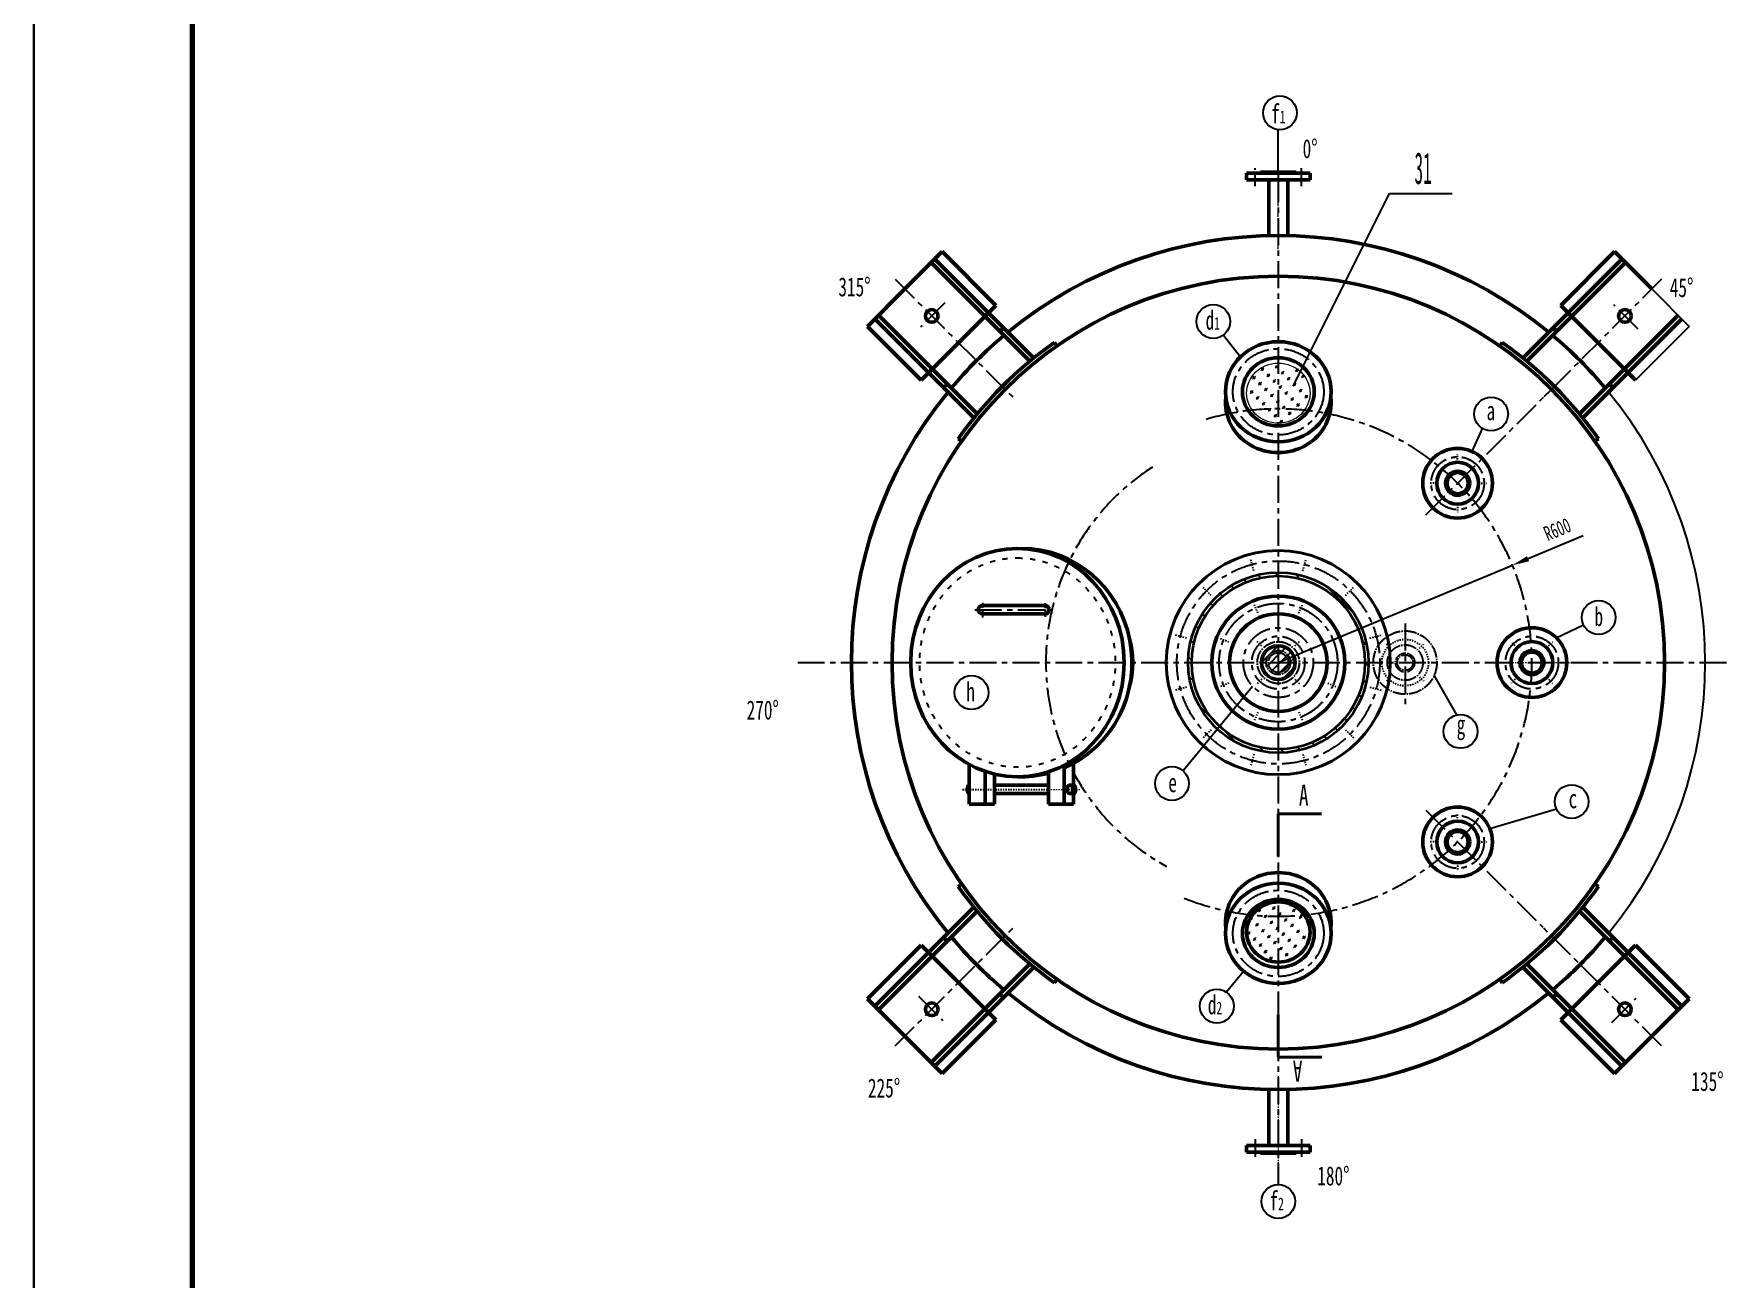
# Model space of a CAD drawing. Header units: millimetres. Extents: x -11803 to 14115, y -852 to 12275.
# Drawn here: x 5205 to 9212, y 2544 to 5487 of the extents above; entities that cross this region are included whole.
import ezdxf

# ---------------------------------------------------------------- set-up
doc = ezdxf.new("R2010")
doc.units = ezdxf.units.MM
for name, pattern in [('ACAD_ISO02W100', [15, 12, -3]), ('ACAD_ISO03W100', [30, 12, -18]), ('CENTER', [50.8, 31.75, -6.35, 6.35, -6.35]), ('CENTERX2', [101.6, 63.5, -12.7, 12.7, -12.7]), ('EB_DASH', [6, 3, -3]), ('EB_DASHDOT', [39, 30, -3, 3, -3])]:
    doc.linetypes.add(name, pattern=pattern)
doc.layers.get('Defpoints').update_dxf_attribs({"lineweight": 0})
for name, color, linetype, lineweight in [('CAXA0', 7, 'Continuous', 70), ('中心线', 1, 'CENTERX2', 25), ('粗实线', 7, 'Continuous', 50), ('粗线', 7, 'Continuous', 40), ('边框线', 2, 'Continuous', 90)]:
    doc.layers.add(name, color=color, linetype=linetype, lineweight=lineweight)
doc.layers.add('细实线', color=125, linetype='Continuous')
doc.layers.add('虚线', color=4, linetype='ACAD_ISO03W100')
doc.styles.add('标准', font='SimSun.ttf', dxfattribs={"width": 0.667})
doc.styles.add('样式 7', font='SimSun.ttf', dxfattribs={"width": 0.4})
doc.dimstyles.new('标准', dxfattribs={"dimscale": 10, "dimtxt": 3.5, "dimasz": 4, "dimexe": 2, "dimexo": 0, "dimgap": 2, "dimtad": 1, "dimdec": 1, "dimdsep": 46, "dimtxsty": '标准', "dimcen": 0, "dimdle": 2, "dimazin": 2, "dimtfac": 1, "dimtdec": 1, "dimtmove": 0, "dimatfit": 3, "dimfxl": 0, "dimtolj": 1, "dimtzin": 0, "dimarcsym": 0})

# ---------------------------------------------------------------- blocks, each defined once
blk = doc.blocks.new('CAXBLOCK85', base_point=(399.2, -6903.7))
at = {"layer": 'CAXA0', "color": 0, "linetype": 'Continuous', "lineweight": 25}
for p, q in [((-677.1, -1536.7), (-637.6, -1497.1)), ((-655.1, -1537.1), (-637.1, -1519.1)), ((-637.1, -1519.1), (-632.2, -1514.1)), ((-632.2, -1514.1), (-628.1, -1510.1)), ((-628.1, -1510.1), (-619.3, -1501.3)), ((-618.4, -1522.9), (-614.9, -1519.3)), ((-614.9, -1519.3), (-606.7, -1511.1)), ((-664.1, -1546.1), (-660.1, -1542.1)), ((-660.1, -1542.1), (-655.1, -1537.1)), ((-654.9, -1559.4), (-651.4, -1555.8)), ((-651.4, -1555.8), (-637.1, -1541.6)), ((-637.1, -1541.6), (-632.7, -1537.1)), ((-637.1, -1564), (-633.4, -1560.3)), ((-633.4, -1560.3), (-613.9, -1540.8)), ((-632.7, -1537.1), (-618.4, -1522.9)), ((-626.3, -1575.6), (-598.6, -1548)), ((-613.9, -1540.8), (-610.2, -1537.1)), ((-610.2, -1537.1), (-608.7, -1535.6)), ((-608.7, -1535.6), (-598.8, -1525.7)), ((-638.7, -1565.6), (-637.1, -1564))]:
    blk.add_line(p, q, dxfattribs=at)
blk = doc.blocks.new('CAXBLOCK86', base_point=(399.2, -6903.7))
at = {"layer": 'CAXA0', "color": 0, "linetype": 'Continuous', "lineweight": 25}
for p, q in [((-742.8, -1361.5), (-748.9, -1355.4)), ((-712.7, -1346.6), (-719.2, -1340.2)), ((-678.2, -1336.3), (-685.2, -1329.2)), ((-637.4, -1332.1), (-645.6, -1323.9)), ((-586, -1338.6), (-597.1, -1327.5)), ((-457, -1422.7), (-522.7, -1357)), ((-791.6, -1402.4), (-797.6, -1396.5)), ((-769, -1380.2), (-774.9, -1374.2)), ((-810.8, -1428.2), (-816.8, -1422.1)), ((-826.1, -1457.7), (-832.5, -1451.3)), ((-837, -1491.7), (-844, -1484.8)), ((-427.5, -1497.1), (-438.6, -1486)), ((-842, -1531.6), (-850.1, -1523.6)), ((-423.9, -1545.6), (-432.1, -1537.4)), ((-837.3, -1581.2), (-847.8, -1570.7)), ((-429.2, -1585.2), (-436.3, -1578.2)), ((-791.7, -1671.7), (-824.8, -1638.7)), ((-440.2, -1619.2), (-446.6, -1612.7)), ((-474.2, -1674.9), (-480.2, -1669)), ((-455.4, -1648.9), (-461.5, -1642.8)), ((-738.7, -1724.8), (-771.7, -1691.7)), ((-522.1, -1716.8), (-528.2, -1710.8)), ((-496.5, -1697.6), (-502.4, -1691.6)), ((-670.7, -1747.8), (-681.2, -1737.3)), ((-623.6, -1750.1), (-631.6, -1742)), ((-584.8, -1744), (-591.7, -1737)), ((-551.3, -1732.5), (-557.7, -1726.1))]:
    blk.add_line(p, q, dxfattribs=at)
blk = doc.blocks.new('*D63')
at = {"layer": 'Defpoints', "color": 0, "linetype": 'Continuous', "lineweight": 25}
for p in [(8703.9, 4230.1), (8149.9, 3999.8)]:
    blk.add_point(p, dxfattribs=at)
at = {"layer": '细实线', "color": 0, "linetype": 'Continuous', "lineweight": -2}
for p, q in [((8871.4, 4299.7), (8740.9, 4245.5)), ((8149.9, 3999.8), (8703.9, 4230.1))]:
    blk.add_line(p, q, dxfattribs=at)
at = {"layer": '细实线', "color": 0, "linetype": 'Continuous', "lineweight": 25}
blk.add_solid([(8738.3, 4251.6), (8743.4, 4239.3), (8703.9, 4230.1)], dxfattribs=at)
at = {"layer": '细实线', "color": 0, "linetype": 'Continuous', "lineweight": 25, "insert": (8810.2, 4314.9), "char_height": 35, "attachment_point": 5, "rotation": 22.5733, "style": '标准'}
blk.add_mtext('\\A1;\\fFangSong_GB2312;R600', dxfattribs=at)

msp = doc.modelspace()

# ---------------------------------------------------------------- linework, layer by layer
for p, q in [((8019.954, 4774.501), (8060.628, 4723.317)), ((8571.979, 3875.981), (8518.773, 3970.099)), ((7924.685, 3744.417), (8089.183, 3943.98))]:
    msp.add_line(p, q)
at = {"lineweight": 25}
msp.add_line((8632.506, 4553.666), (8608.041, 4499.313), dxfattribs=at)
at = {"layer": '中心线', "color": 7, "lineweight": 0}
msp.add_line((8149.914, 4977.797), (8149.914, 5192.749), dxfattribs=at)
at = {"layer": '中心线', "color": 7, "lineweight": 25}
for p, q in [((8204.914, 5127.071), (8204.914, 5169.182)), ((8149.914, 5152.535), (8149.914, 2765.132)), ((7243.228, 4906.505), (7524.027, 4625.706)), ((9056.599, 4906.505), (8775.8, 4625.706)), ((7360.875, 4850.986), (7303.551, 4793.662)), ((9001.08, 4788.858), (8943.756, 4846.182)), ((8499.298, 4349.204), (8803.28, 4653.186)), ((7431.843, 4124.819), (7613.253, 4124.819)), ((7012.973, 3999.819), (9211.857, 3999.819)), ((8499.298, 3650.435), (8775.8, 3373.933)), ((7243.228, 3093.134), (7524.027, 3373.933)), ((9056.599, 3093.134), (8775.8, 3373.933)), ((7298.747, 3210.781), (7356.071, 3153.457)), ((8938.952, 3148.653), (8996.276, 3205.977)), ((8094.914, 2872.568), (8094.914, 2830.457)), ((8204.914, 2872.568), (8204.914, 2830.457))]:
    msp.add_line(p, q, dxfattribs=at)
at = {"layer": '中心线', "color": 7, "linetype": 'EB_DASH', "lineweight": 25}
for p, q in [((8574.178, 4479.979), (8574.178, 4492.572)), ((8518.282, 4424.084), (8505.689, 4424.084)), ((8630.073, 4424.084), (8642.666, 4424.084)), ((8574.178, 4368.188), (8574.178, 4355.595)), ((8091.789, 4216.742), (8084.417, 4244.257)), ((8208.038, 4216.742), (8215.41, 4244.257)), ((7991.115, 4158.618), (7970.972, 4178.761)), ((8308.712, 4158.618), (8328.855, 4178.761)), ((8101.429, 4116.872), (8093.211, 4136.712)), ((8198.398, 4116.872), (8206.616, 4136.712)), ((7932.991, 4057.944), (7905.475, 4065.316)), ((8032.861, 4048.304), (8013.021, 4056.522)), ((8110.609, 4039.124), (8099.924, 4049.809)), ((8189.218, 4039.124), (8199.903, 4049.809)), ((8266.966, 4048.304), (8286.806, 4056.522)), ((8366.836, 4057.944), (8394.352, 4065.316)), ((8710.389, 4039.344), (8701.485, 4048.248)), ((8789.438, 4039.344), (8798.342, 4048.248)), ((8416.033, 4033.7), (8406.115, 4043.618)), ((8483.794, 4033.7), (8493.712, 4043.618)), ((7932.991, 3941.695), (7905.475, 3934.323)), ((8032.861, 3951.335), (8013.021, 3943.117)), ((8110.609, 3960.515), (8099.924, 3949.83)), ((8189.218, 3960.515), (8199.903, 3949.83)), ((8266.966, 3951.335), (8286.806, 3943.117)), ((8366.836, 3941.695), (8394.352, 3934.323)), ((8416.033, 3965.939), (8406.115, 3956.021)), ((8483.794, 3965.939), (8493.712, 3956.021)), ((8710.389, 3960.295), (8701.485, 3951.391)), ((8789.438, 3960.295), (8798.342, 3951.391)), ((8101.429, 3882.767), (8093.211, 3862.927)), ((8198.398, 3882.767), (8206.616, 3862.927)), ((7991.115, 3841.021), (7970.972, 3820.878)), ((8308.712, 3841.021), (8328.855, 3820.878)), ((8091.789, 3782.897), (8084.417, 3755.381)), ((8208.038, 3782.897), (8215.41, 3755.381)), ((7402.576, 3699.819), (7605.799, 3699.819)), ((8574.178, 3631.451), (8574.178, 3644.044)), ((8518.282, 3575.555), (8505.689, 3575.555)), ((8630.073, 3575.555), (8642.666, 3575.555)), ((8574.178, 3519.66), (8574.178, 3507.067))]:
    msp.add_line(p, q, dxfattribs=at)
at = {"layer": '中心线', "color": 7, "linetype": 'ACAD_ISO02W100', "lineweight": 25}
for p, q in [((7450.056, 4141.489), (7450.056, 4106.469)), ((7598.213, 4140.624), (7598.213, 4108.114))]:
    msp.add_line(p, q, dxfattribs=at)
at = {"layer": '中心线', "color": 7, "linetype": 'CENTERX2', "lineweight": 25}
msp.add_line((8449.914, 4092.174), (8449.914, 3898.292), dxfattribs=at)
at = {"layer": '中心线', "color": 7, "linetype": 'EB_DASH', "lineweight": 0}
for p, q in [((8644.018, 3999.819), (8867.9, 3999.819)), ((7605.799, 3699.819), (7679.953, 3699.819)), ((8149.914, 3021.842), (8149.914, 2806.89))]:
    msp.add_line(p, q, dxfattribs=at)
at = {"layer": '中心线', "color": 7, "lineweight": 25}
for centre in [(8574.178, 4424.084), (8749.914, 3999.819), (8574.178, 3575.555)]:
    msp.add_circle(centre, 62.5, dxfattribs=at)
at = {"layer": '中心线', "lineweight": 25}
for centre, radius in [((8149.914, 4000.135), 240), ((8149.914, 3999.819), 140), ((8149.914, 3999.819), 82.5), ((8149.914, 3999.819), 62.5)]:
    msp.add_circle(centre, radius, dxfattribs=at)
at = {"layer": '中心线', "color": 7, "linetype": 'EB_DASH', "lineweight": 25}
msp.add_circle((8449.914, 3999.819), 55, dxfattribs=at)
at = {"layer": '中心线', "color": 1, "lineweight": 25}
msp.add_arc((8149.914, 3999.819), 600, 248.234817, 106.503786, dxfattribs=at)
at = {"layer": '中心线', "lineweight": 25}
msp.add_arc((8149.914, 3999.819), 550, 122.767407, 241.222506, dxfattribs=at)
at = {"layer": '中心线', "color": 7, "lineweight": 25}
for centre in [(8149.914, 4640.346), (8149.914, 3359.293)]:
    msp.add_ellipse(centre, major_axis=(107.5, 0), ratio=0.94844018, dxfattribs=at)
at = {"layer": '粗实线', "color": 7, "linetype": 'Continuous', "lineweight": 50}
for p, q in [((8149.914, 5157.819), (8074.914, 5157.819)), ((8074.914, 5141.819), (8074.914, 5157.819)), ((8149.914, 5141.819), (8074.914, 5141.819)), ((8149.914, 5159.819), (8107.914, 5159.819)), ((8107.914, 5157.819), (8107.914, 5159.819)), ((8127.414, 5009.818), (8127.414, 5141.819)), ((8149.914, 5159.819), (8191.914, 5159.819)), ((8149.914, 5157.819), (8224.914, 5157.819)), ((8149.914, 5141.819), (8224.914, 5141.819)), ((8172.414, 5008.734), (8172.414, 5141.819)), ((8191.914, 5157.819), (8191.914, 5159.819)), ((8224.914, 5141.819), (8224.914, 5157.819)), ((7266.171, 4883.562), (7354.56, 4971.95)), ((7354.56, 4971.95), (7481.839, 4844.671)), ((8945.267, 4971.95), (8817.988, 4844.671)), ((9033.656, 4883.562), (8945.267, 4971.95)), ((7328.397, 4945.787), (7561.742, 4712.442)), ((7336.882, 4954.272), (7571.095, 4720.059)), ((8962.945, 4954.272), (8728.732, 4720.059)), ((8971.43, 4945.787), (8738.085, 4712.442)), ((7266.171, 4883.562), (7177.783, 4795.173)), ((7195.461, 4812.851), (7429.674, 4578.638)), ((7203.946, 4821.336), (7437.291, 4587.991)), ((7393.451, 4756.282), (7481.839, 4844.671)), ((8906.376, 4756.282), (8817.988, 4844.671)), ((9095.881, 4821.336), (8862.536, 4587.991)), ((9104.366, 4812.851), (8870.153, 4578.638)), ((7177.783, 4795.173), (7305.062, 4667.894)), ((7491.031, 4783.152), (7499.517, 4791.638)), ((8808.796, 4783.152), (8800.31, 4791.638)), ((7393.451, 4756.282), (7305.062, 4667.894)), ((7620.349, 4757.01), (7626.081, 4748.815)), ((8679.478, 4757.01), (8673.747, 4748.815)), ((8906.376, 4756.282), (8994.765, 4667.894)), ((7366.581, 4658.702), (7358.095, 4650.216)), ((8933.246, 4658.702), (8941.732, 4650.216)), ((7392.723, 4529.384), (7400.918, 4523.652)), ((8907.104, 4529.384), (8898.909, 4523.652)), ((7450.056, 4134.819), (7598.213, 4134.819)), ((7450.056, 4114.819), (7598.213, 4114.819)), ((7418.718, 3758.899), (7418.718, 3664.694)), ((7456.134, 3742.537), (7456.134, 3664.694)), ((7478.056, 3736.223), (7478.056, 3664.694)), ((7605.799, 3741.365), (7605.799, 3664.694)), ((7643.215, 3757.023), (7643.215, 3664.694)), ((7665.137, 3709.819), (7665.137, 3761.602)), ((7417.454, 3709.819), (7418.718, 3709.819)), ((7417.454, 3689.819), (7418.718, 3689.819)), ((7478.056, 3709.819), (7605.799, 3709.819)), ((7478.056, 3689.819), (7605.799, 3689.819)), ((7666.401, 3709.819), (7654.176, 3709.819)), ((7666.401, 3689.819), (7654.176, 3689.819)), ((7665.137, 3664.694), (7665.137, 3689.819)), ((7418.718, 3664.694), (7478.056, 3664.694)), ((7605.799, 3664.694), (7665.137, 3664.694)), ((7392.723, 3470.255), (7400.918, 3475.986)), ((8907.104, 3470.255), (8898.909, 3475.986)), ((7195.461, 3186.788), (7429.674, 3421.001)), ((7203.946, 3178.303), (7437.291, 3411.648)), ((9095.881, 3178.303), (8862.536, 3411.648)), ((9104.366, 3186.788), (8870.153, 3421.001)), ((7177.783, 3204.466), (7305.062, 3331.745)), ((7393.451, 3243.357), (7305.062, 3331.745)), ((7366.581, 3340.937), (7358.095, 3349.423)), ((8906.376, 3243.357), (8994.765, 3331.745)), ((8933.246, 3340.937), (8941.732, 3349.423)), ((9122.044, 3204.466), (8994.765, 3331.745)), ((7328.397, 3053.852), (7561.742, 3287.197)), ((8971.43, 3053.852), (8738.085, 3287.197)), ((7336.882, 3045.367), (7571.095, 3279.58)), ((7620.349, 3242.629), (7626.081, 3250.823)), ((8679.478, 3242.629), (8673.747, 3250.823)), ((8962.945, 3045.367), (8728.732, 3279.58)), ((7393.451, 3243.357), (7481.839, 3154.968)), ((7491.031, 3216.487), (7499.517, 3208.001)), ((8808.796, 3216.487), (8800.31, 3208.001)), ((8906.376, 3243.357), (8817.988, 3154.968)), ((7266.171, 3116.077), (7177.783, 3204.466)), ((9033.656, 3116.077), (9122.044, 3204.466)), ((7354.56, 3027.689), (7481.839, 3154.968)), ((8945.267, 3027.689), (8817.988, 3154.968)), ((7266.171, 3116.077), (7354.56, 3027.689)), ((9033.656, 3116.077), (8945.267, 3027.689)), ((8127.414, 2990.905), (8127.414, 2857.819)), ((8172.414, 2989.821), (8172.414, 2857.819)), ((8074.914, 2857.819), (8074.914, 2841.819)), ((8149.914, 2857.819), (8074.914, 2857.819)), ((8149.914, 2857.819), (8224.914, 2857.819)), ((8224.914, 2857.819), (8224.914, 2841.819)), ((8149.914, 2841.819), (8074.914, 2841.819)), ((8107.914, 2841.819), (8107.914, 2839.819)), ((8149.914, 2839.819), (8107.914, 2839.819)), ((8149.914, 2841.819), (8224.914, 2841.819)), ((8149.914, 2839.819), (8191.914, 2839.819)), ((8191.914, 2841.819), (8191.914, 2839.819))]:
    msp.add_line(p, q, dxfattribs=at)
for centre, radius in [((8149.914, 3999.819), 914), ((7329.811, 4819.922), 15), ((8970.016, 4819.922), 15), ((8574.178, 4424.084), 82.5), ((8574.178, 4424.084), 49.5), ((8574.178, 4424.084), 28.5), ((8574.178, 4424.084), 25), ((8149.914, 3999.819), 157.5), ((8149.914, 3999.819), 115.493), ((8749.914, 3999.819), 82.5), ((8749.914, 3999.819), 49.5), ((8149.914, 3999.819), 40), ((8749.914, 3999.819), 28.5), ((8749.914, 3999.819), 25), ((8574.178, 3575.555), 82.5), ((8574.178, 3575.555), 49.5), ((8574.178, 3575.555), 28.5), ((8574.178, 3575.555), 25), ((7329.811, 3179.717), 15), ((8970.016, 3179.717), 15)]:
    msp.add_circle(centre, radius, dxfattribs=at)
at = {"layer": '粗实线', "color": 7, "linetype": 'Continuous', "lineweight": 40}
msp.add_circle((8149.914, 3999.819), 265, dxfattribs=at)
at = {"layer": '粗实线', "color": 7, "linetype": 'Continuous', "lineweight": 35}
for radius in [213.374, 204.989]:
    msp.add_circle((8149.914, 3999.819), radius, dxfattribs=at)
at = {"layer": '粗实线', "color": 7, "linetype": 'Continuous', "lineweight": 50}
for centre, radius, start, end in [((8149.914, 3999.819), 1010, 50.682159, 129.317841), ((8149.914, 3999.819), 1010, 130.001555, 139.998445), ((8149.914, 3999.819), 1010, 40.001555, 49.998445), ((8149.914, 3999.819), 924, 124.968182, 145.031818), ((8149.914, 3999.819), 924, 34.968182, 55.031818), ((8149.914, 3999.819), 1010, 140.682159, 219.317841), ((7450.056, 4124.819), 10, 90, 270), ((8149.914, 3999.819), 924, 214.968182, 235.031818), ((8149.914, 3999.819), 924, 304.968182, 325.031818), ((8149.914, 3999.819), 1010, 220.001555, 229.998445), ((8149.914, 3999.819), 1010, 310.001555, 319.998445), ((8149.914, 3999.819), 1010, 230.682159, 309.317841)]:
    msp.add_arc(centre, radius, start, end, dxfattribs=at)
at = {"layer": '粗实线', "color": 7, "linetype": 'Continuous', "lineweight": 25}
msp.add_arc((8149.914, 3999.819), 1010, 320.682159, 39.317841, dxfattribs=at)
at = {"layer": '粗实线', "color": 7, "linetype": 'Continuous', "lineweight": 50}
for centre, major_axis, ratio in [((8149.914, 4640.346), (-125, 0), 0.94844018), ((8149.914, 4640.346), (-85, 0), 0.94844018), ((7532.734, 3999.819), (0, 270), 0.93540658), ((7666.401, 3699.819), (0, 10), 0.35357394), ((8149.914, 3359.293), (-125, 0), 0.94844018)]:
    msp.add_ellipse(centre, major_axis=major_axis, ratio=ratio, dxfattribs=at)
at = {"layer": '粗实线', "color": 7, "linetype": 'Continuous', "lineweight": 15}
msp.add_ellipse((8149.914, 4637.176), major_axis=(75, 0), ratio=0.94844018, dxfattribs=at)
at = {"layer": '粗实线', "color": 7, "linetype": 'Continuous', "lineweight": 50}
for centre, major_axis, ratio, start_param, end_param in [((8149.914, 4614.989), (125, 0), 0.94844018, 3.03444799, 6.39032997), ((7541.927, 3999.819), (0, 270), 0.96945444, 3.53892584, 6.28318531), ((7598.213, 4124.819), (0, 10), 0.93540658, 3.14159265, 6.28318531), ((7599.914, 3999.819), (0, 213), 0.96465652, 4.43242403, 4.99235393), ((7541.927, 3999.819), (0, 270), 0.96945444, 3.10646479, 3.3880971), ((7417.454, 3699.819), (0, 10), 0.35357394, 0, 3.14159265), ((7654.176, 3699.819), (0, 10), 0.35357394, 0, 3.14159265), ((8149.914, 3384.65), (125, 0), 0.94844018, 6.17604064, 9.53192262)]:
    msp.add_ellipse(centre, major_axis=major_axis, ratio=ratio, start_param=start_param, end_param=end_param, dxfattribs=at)
at = {"layer": '粗实线', "color": 7, "lineweight": 50}
for centre, major_axis in [((8149.914, 3359.293), (-85, 0)), ((8149.914, 3362.463), (75, 0))]:
    msp.add_ellipse(centre, major_axis=major_axis, ratio=0.94844018, dxfattribs=at)
at = {"layer": '粗线', "color": 7, "linetype": 'Continuous', "lineweight": 40}
for p, q in [((8149.676, 3642.015), (8252.407, 3642.015)), ((8149.676, 3642.015), (8149.676, 3542.015)), ((8155.426, 3642.015), (8213.542, 3642.015)), ((8149.914, 3066.733), (8149.914, 3166.733)), ((8149.914, 3066.733), (8252.645, 3066.733)), ((8155.664, 3066.733), (8213.779, 3066.733))]:
    msp.add_line(p, q, dxfattribs=at)
at = {"layer": '细实线', "lineweight": 30}
msp.add_line((5205.453, -460.322), (5205.453, 12154.678), dxfattribs=at)
at = {"layer": '细实线', "color": 0, "lineweight": 25}
msp.add_line((8149.914, 5159.819), (8149.914, 5260.414), dxfattribs=at)
at = {"layer": '细实线', "color": 7, "linetype": 'CENTER', "lineweight": 25}
msp.add_line((8094.914, 5127.071), (8094.914, 5169.182), dxfattribs=at)
at = {"layer": '细实线'}
for p, q in [((8184.85, 4653.636), (8412.789, 5109.76)), ((8412.789, 5109.76), (8561.041, 5109.76)), ((8026.787, 3220.493), (8067.729, 3269.964))]:
    msp.add_line(p, q, dxfattribs=at)
at = {"layer": '细实线', "color": 7, "linetype": 'Continuous', "lineweight": 25}
for p, q in [((9033.656, 4883.562), (9122.044, 4795.173)), ((9122.044, 4795.173), (8994.765, 4667.894)), ((8153.724, 4566.233), (8160.795, 4573.304)), ((8154.154, 4569.339), (8157.69, 4572.874)), ((8156.83, 4566.663), (8160.366, 4570.199)), ((8807.645, 4058.754), (8871.758, 4089.3)), ((8650.394, 3607.135), (8807.776, 3653.837))]:
    msp.add_line(p, q, dxfattribs=at)
at = {"layer": '细实线', "color": 7, "linetype": 'Continuous', "lineweight": 15}
for p, q in [((8108.818, 4690.158), (8115.889, 4697.229)), ((8109.248, 4693.264), (8112.784, 4696.799)), ((8111.924, 4690.588), (8115.46, 4694.123)), ((8142.642, 4695.844), (8149.713, 4702.915)), ((8143.072, 4698.949), (8146.608, 4702.485)), ((8145.748, 4696.273), (8149.283, 4699.809)), ((8156.711, 4681.774), (8163.783, 4688.845)), ((8157.141, 4684.88), (8160.677, 4688.416)), ((8190.535, 4687.46), (8197.606, 4694.531)), ((8190.965, 4690.565), (8194.501, 4694.101)), ((8193.641, 4687.89), (8197.177, 4691.425)), ((8089.064, 4670.403), (8096.135, 4677.474)), ((8089.493, 4673.509), (8093.029, 4677.045)), ((8092.169, 4670.833), (8095.705, 4674.369)), ((8103.133, 4656.334), (8110.204, 4663.405)), ((8103.563, 4659.44), (8107.098, 4662.975)), ((8106.239, 4656.764), (8109.774, 4660.299)), ((8117.202, 4642.265), (8124.273, 4649.336)), ((8117.632, 4645.371), (8121.167, 4648.906)), ((8122.888, 4676.089), (8129.959, 4683.16)), ((8123.317, 4679.195), (8126.853, 4682.73)), ((8125.993, 4676.519), (8129.529, 4680.054)), ((8136.957, 4662.02), (8144.028, 4669.091)), ((8137.387, 4665.125), (8140.922, 4668.661)), ((8140.062, 4662.449), (8143.598, 4665.985)), ((8151.026, 4647.95), (8158.097, 4655.021)), ((8151.456, 4651.056), (8154.991, 4654.592)), ((8154.132, 4648.38), (8157.667, 4651.916)), ((8159.817, 4682.204), (8163.353, 4685.74)), ((8170.781, 4667.705), (8177.852, 4674.776)), ((8171.211, 4670.811), (8174.746, 4674.346)), ((8173.886, 4668.135), (8177.422, 4671.67)), ((8184.85, 4653.636), (8191.921, 4660.707)), ((8185.28, 4656.741), (8188.815, 4660.277)), ((8187.956, 4654.066), (8191.491, 4657.601)), ((8204.605, 4673.39), (8211.676, 4680.462)), ((8205.034, 4676.496), (8208.57, 4680.032)), ((8207.71, 4673.82), (8211.246, 4677.356)), ((8083.378, 4636.579), (8090.449, 4643.65)), ((8083.808, 4639.685), (8087.344, 4643.221)), ((8086.484, 4637.009), (8090.019, 4640.545)), ((8097.447, 4622.51), (8104.518, 4629.581)), ((8097.877, 4625.616), (8101.413, 4629.151)), ((8100.553, 4622.94), (8104.089, 4626.476)), ((8111.517, 4608.441), (8118.588, 4615.512)), ((8111.946, 4611.547), (8115.482, 4615.082)), ((8114.622, 4608.871), (8118.158, 4612.406)), ((8120.308, 4642.695), (8123.843, 4646.23)), ((8131.271, 4628.196), (8138.342, 4635.267)), ((8131.701, 4631.301), (8135.237, 4634.837)), ((8134.377, 4628.625), (8137.913, 4632.161)), ((8145.341, 4614.126), (8152.412, 4621.197)), ((8145.77, 4617.232), (8149.306, 4620.768)), ((8148.446, 4614.556), (8151.982, 4618.092)), ((8165.095, 4633.881), (8172.166, 4640.952)), ((8165.525, 4636.987), (8169.061, 4640.522)), ((8168.201, 4634.311), (8171.736, 4637.846)), ((8179.164, 4619.812), (8186.236, 4626.883)), ((8179.594, 4622.918), (8183.13, 4626.453)), ((8182.27, 4620.242), (8185.806, 4623.777)), ((8193.234, 4605.743), (8200.305, 4612.814)), ((8193.664, 4608.848), (8197.199, 4612.384)), ((8196.339, 4606.172), (8199.875, 4609.708)), ((8198.919, 4639.567), (8205.99, 4646.638)), ((8199.349, 4642.672), (8202.885, 4646.208)), ((8202.025, 4639.996), (8205.56, 4643.532)), ((8212.988, 4625.497), (8220.059, 4632.568)), ((8213.418, 4628.603), (8216.954, 4632.139)), ((8216.094, 4625.927), (8219.63, 4629.463)), ((8125.586, 4594.372), (8132.657, 4601.443)), ((8126.016, 4597.477), (8129.551, 4601.013)), ((8128.692, 4594.802), (8132.227, 4598.337)), ((8139.655, 4580.302), (8146.726, 4587.374)), ((8140.085, 4583.408), (8143.62, 4586.944)), ((8142.761, 4580.732), (8146.296, 4584.268)), ((8159.41, 4600.057), (8166.481, 4607.128)), ((8159.84, 4603.163), (8163.375, 4606.698)), ((8162.515, 4600.487), (8166.051, 4604.023)), ((8173.479, 4585.988), (8180.55, 4593.059)), ((8173.909, 4589.094), (8177.444, 4592.629)), ((8176.585, 4586.418), (8180.12, 4589.953)), ((8101.807, 3409.935), (8108.878, 3417.006)), ((8102.236, 3413.041), (8105.772, 3416.576)), ((8104.912, 3410.365), (8108.448, 3413.9)), ((8135.631, 3415.62), (8142.702, 3422.691)), ((8136.06, 3418.726), (8139.596, 3422.262)), ((8138.736, 3416.05), (8142.272, 3419.586)), ((8149.7, 3401.551), (8156.771, 3408.622)), ((8150.13, 3404.657), (8153.665, 3408.192)), ((8152.805, 3401.981), (8156.341, 3405.516)), ((8183.38, 3410.024), (8190.451, 3417.095)), ((8183.809, 3413.129), (8187.345, 3416.665)), ((8186.485, 3410.453), (8190.021, 3413.989)), ((8082.052, 3390.18), (8089.123, 3397.251)), ((8082.482, 3393.286), (8086.017, 3396.821)), ((8085.158, 3390.61), (8088.693, 3394.145)), ((8096.121, 3376.111), (8103.192, 3383.182)), ((8096.551, 3379.217), (8100.087, 3382.752)), ((8099.227, 3376.541), (8102.762, 3380.076)), ((8110.19, 3362.042), (8117.261, 3369.113)), ((8110.62, 3365.147), (8114.156, 3368.683)), ((8113.296, 3362.471), (8116.832, 3366.007)), ((8115.876, 3395.866), (8122.947, 3402.937)), ((8116.306, 3398.971), (8119.841, 3402.507)), ((8118.982, 3396.295), (8122.517, 3399.831)), ((8129.945, 3381.796), (8137.016, 3388.867)), ((8130.375, 3384.902), (8133.91, 3388.438)), ((8133.051, 3382.226), (8136.586, 3385.762)), ((8144.014, 3367.727), (8151.085, 3374.798)), ((8144.444, 3370.833), (8147.98, 3374.368)), ((8147.12, 3368.157), (8150.656, 3371.692)), ((8163.769, 3387.482), (8170.84, 3394.553)), ((8164.199, 3390.588), (8167.734, 3394.123)), ((8166.875, 3387.912), (8170.41, 3391.447)), ((8179.136, 3374.639), (8186.207, 3381.71)), ((8179.565, 3377.744), (8183.101, 3381.28)), ((8182.241, 3375.068), (8185.777, 3378.604)), ((8193.205, 3360.569), (8200.276, 3367.64)), ((8193.635, 3363.675), (8197.17, 3367.211)), ((8198.89, 3394.393), (8205.961, 3401.464)), ((8199.32, 3397.499), (8202.856, 3401.034)), ((8201.996, 3394.823), (8205.531, 3398.359)), ((8076.366, 3356.356), (8083.438, 3363.427)), ((8076.796, 3359.462), (8080.332, 3362.997)), ((8079.472, 3356.786), (8083.008, 3360.322)), ((8090.436, 3342.287), (8097.507, 3349.358)), ((8090.866, 3345.393), (8094.401, 3348.928)), ((8093.541, 3342.717), (8097.077, 3346.252)), ((8104.505, 3328.218), (8111.576, 3335.289)), ((8104.935, 3331.323), (8108.47, 3334.859)), ((8107.611, 3328.648), (8111.146, 3332.183)), ((8124.26, 3347.972), (8131.331, 3355.043)), ((8124.26, 3347.972), (8131.331, 3355.043)), ((8124.689, 3351.078), (8128.225, 3354.614)), ((8124.689, 3351.078), (8128.225, 3354.614)), ((8127.365, 3348.402), (8130.901, 3351.938)), ((8127.365, 3348.402), (8130.901, 3351.938)), ((8138.329, 3333.903), (8145.4, 3340.974)), ((8138.759, 3337.009), (8142.294, 3340.544)), ((8141.435, 3334.333), (8144.97, 3337.869)), ((8152.398, 3319.834), (8159.469, 3326.905)), ((8152.398, 3319.834), (8159.469, 3326.905)), ((8152.828, 3322.94), (8156.363, 3326.475)), ((8152.828, 3322.94), (8156.363, 3326.475)), ((8158.084, 3353.658), (8165.155, 3360.729)), ((8158.513, 3356.764), (8162.049, 3360.299)), ((8159.811, 3357.99), (8163.346, 3361.525)), ((8161.189, 3354.088), (8164.725, 3357.623)), ((8172.153, 3339.589), (8179.224, 3346.66)), ((8172.583, 3342.694), (8176.118, 3346.23)), ((8175.258, 3340.018), (8178.794, 3343.554)), ((8186.222, 3325.519), (8193.293, 3332.59)), ((8186.652, 3328.625), (8190.187, 3332.161)), ((8189.328, 3325.949), (8192.863, 3329.485)), ((8190.554, 3327.247), (8194.089, 3330.782)), ((8196.31, 3360.999), (8199.846, 3364.535)), ((8207.274, 3346.5), (8214.345, 3353.571)), ((8207.704, 3349.606), (8211.239, 3353.141)), ((8210.38, 3346.93), (8213.915, 3350.465)), ((8115.962, 3313.456), (8123.837, 3319.619)), ((8116.765, 3316.487), (8120.703, 3319.569)), ((8119.097, 3313.507), (8123.035, 3316.588)), ((8128.223, 3297.787), (8136.099, 3303.949)), ((8129.026, 3300.817), (8132.964, 3303.899)), ((8131.358, 3297.837), (8135.296, 3300.918)), ((8155.504, 3320.264), (8159.039, 3323.799)), ((8155.504, 3320.264), (8159.039, 3323.799)), ((8166.467, 3305.765), (8173.538, 3312.836)), ((8166.897, 3308.87), (8170.433, 3312.406)), ((8169.573, 3306.195), (8173.109, 3309.73))]:
    msp.add_line(p, q, dxfattribs=at)
at = {"layer": '细实线', "color": 7, "linetype": 'Continuous', "lineweight": 25}
for centre in [(8153.725, 5300.232), (7996.102, 4806.612), (8653.38, 4587.787), (8907.869, 4106.504), (7424.062, 3928.977), (8581.038, 3837.021), (7898.243, 3713.85), (8843.887, 3671.041), (8004.528, 3187.259), (8149.914, 2725.132)]:
    msp.add_circle(centre, 40, dxfattribs=at)
at = {"layer": '虚线', "color": 1, "linetype": 'EB_DASHDOT', "lineweight": 25}
for radius in [49.5, 28.5, 23.5]:
    msp.add_circle((8149.914, 3999.819), radius, dxfattribs=at)
at = {"layer": '虚线', "color": 7, "linetype": 'EB_DASHDOT', "lineweight": 25}
for radius in [75, 42.012, 22.5, 18.5]:
    msp.add_circle((8449.914, 3999.819), radius, dxfattribs=at)
at = {"layer": '虚线', "color": 7, "lineweight": 25}
msp.add_ellipse((7532.734, 3999.819), major_axis=(0, 247.5), ratio=0.93540658, dxfattribs=at)
at = {"layer": '边框线'}
msp.add_line((5580.453, -310.322), (5580.453, 12004.678), dxfattribs=at)

# ---------------------------------------------------------------- block references
at = {"layer": '细实线', "color": 7, "linetype": 'Continuous', "lineweight": 25}
for name in ['CAXBLOCK86', 'CAXBLOCK85']:
    msp.add_blockref(name, (9186.19, -1366.782), dxfattribs=at)

# ---------------------------------------------------------------- texts
at = {"layer": '粗线', "color": 7, "linetype": 'Continuous', "lineweight": 25, "insert": (8198.686, 3711.105), "char_height": 50, "attachment_point": 1, "style": '标准'}
msp.add_mtext('\\fFangSong_GB2312|b0|i0|p34;A', dxfattribs=at)
at = {"layer": '粗线', "color": 7, "linetype": 'Continuous', "lineweight": 25, "insert": (8206.833, 3008.312), "char_height": 50, "attachment_point": 1, "rotation": 180, "style": '标准'}
msp.add_mtext('\\fFangSong_GB2312|b0|i0|p34;A', dxfattribs=at)
at = {"layer": '细实线', "color": 7, "linetype": 'Continuous', "lineweight": 25, "attachment_point": 1, "style": '标准'}
for s, insert, char_height in [('f{\\H0.6667x;1}', (8132.855, 5320.72), 45), ('{\\Ftxt|c0;0%%D}', (8207.463, 5237.845), 45), ('{\\Ftxt|c0;315%%D}', (7108.95, 4911.126), 45), ('{\\Ftxt|c0;45%%D}', (9076.09, 4909.294), 45), ('d{\\H0.6667x;1}', (7977.847, 4832.348), 45), ('a', (8642.589, 4618.184), 45), ('b', (8897.993, 4130.99), 45), ('h{\\Ftxt|c0;^I}', (7411.594, 3953.462), 45), ('{\\Ftxt|c0;270%%D}', (6891.871, 3910.177), 45), ('g', (8571.979, 3875.981), 45), ('e', (7889.552, 3738.335), 45), ('c', (8836.819, 3700.343), 45), ('d{\\H0.6667x;2}', (7983.015, 3212.996), 45), ('{\\Ftxt|c0;225%%D}', (7178.871, 3016.1), 45), ('{\\Ftxt|c0;135%%D}', (9127.183, 3031.727), 45), ('{\\Ftxt|c0;180%%D}', (8242.003, 2808.205), 45), ('{\\H1.5x;f\\H0.6667x;2}', (8129.143, 2749.507), 30)]:
    msp.add_mtext(s, dxfattribs=dict(at, insert=insert, char_height=char_height))
at = {"layer": '细实线', "insert": (8472.122, 5206.815), "char_height": 75, "width": 228.8798, "attachment_point": 1, "style": '样式 7'}
msp.add_mtext('{\\Ftxt|c0;31}', dxfattribs=at)

# ---------------------------------------------------------------- dimensions: what is measured, and where the dimension line sits
at = {"layer": '细实线', "color": 7, "linetype": 'Continuous', "lineweight": 25}
dim = msp.add_radius_dim(center=(8149.914, 3999.819), mpoint=(8703.948, 4230.138), text='\\fFangSong_GB2312;R600', dimstyle='标准', dxfattribs=at)
dim.commit()
dim.dimension.update_dxf_attribs({"geometry": '*D63', "text_midpoint": (8810.206, 4314.923)})

doc.saveas('drawing.dxf')
